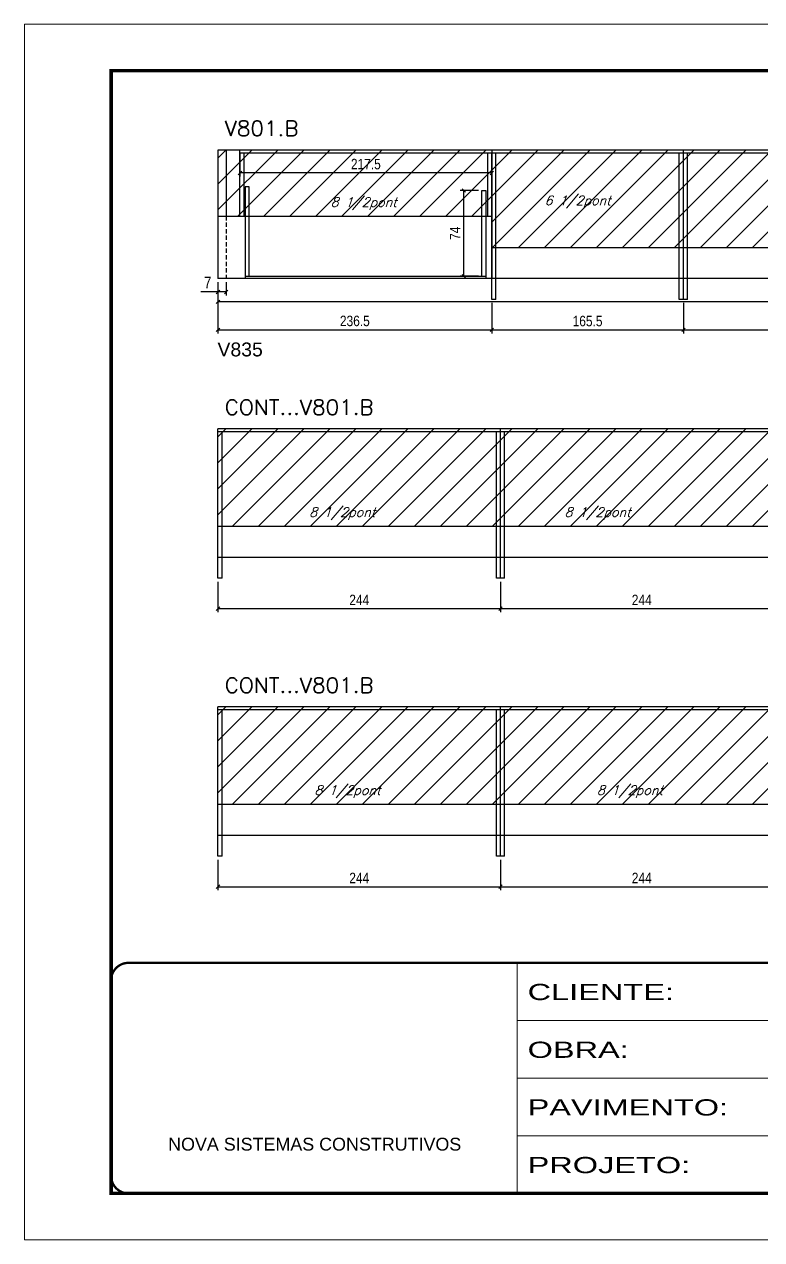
# Model space of a CAD drawing. Extents: x -20960 to -5926, y -2106 to 21915.
# Drawn here: x -7438 to -6802, y 19717 to 20767 of the extents above; entities that cross this region are included whole.
import ezdxf

# ---------------------------------------------------------------- set-up
doc = ezdxf.new("R2010")
doc.units = 0
for name, pattern in [('CONTINUO', [0]), ('DASHED', [0.75, 0.5, -0.25]), ('HIDDEN', [0.375, 0.25, -0.125])]:
    doc.linetypes.add(name, pattern=pattern)
for name, color, linetype in [('5', 5, 'Continuous'), ('COTA', 241, 'Continuous'), ('Painéis', 200, 'Continuous'), ('Reaproveitamento', 251, 'Continuous'), ('SARR_2.2x7', 40, 'Continuous'), ('SARR_3.5x7', 81, 'Continuous'), ('texto', 7, 'Continuous')]:
    doc.layers.add(name, color=color, linetype=linetype)
for name, color, linetype, lineweight in [('Folhas', 255, 'Continuous', 9), ('SARRAFO DE PRESSAO', 251, 'DASHED', 9), ('Texto Seção', 7, 'Continuous', 15)]:
    doc.layers.add(name, color=color, linetype=linetype, lineweight=lineweight)
doc.styles.add('ARIAL', font='arial.ttf')
doc.styles.add('COTA TECNICA', font='techl___.ttf', dxfattribs={"height": 10})
doc.styles.add('COTA TECNICA-50', font='techl___.ttf', dxfattribs={"height": 9})
doc.styles.add('REGUA-120', font='ROMANS.shx', dxfattribs={"height": 15})
doc.styles.add('Romans', font='romans.shx')
doc.styles.get("Standard").update_dxf_attribs({"font": 'arial.ttf'})
doc.styles.add('Tecnologia', font='')
doc.styles.get('Tecnologia').set_extended_font_data('Forgotten Futurist')
doc.dimstyles.new('COTA PAINEL-50', dxfattribs={"dimtxt": 9, "dimasz": 3, "dimexe": 3, "dimexo": 3, "dimgap": 3, "dimtad": 1, "dimdec": 1, "dimzin": 12, "dimdsep": 46, "dimtxsty": 'COTA TECNICA-50', "dimblk1": 'OBLIQUE', "dimblk2": 'OBLIQUE', "dimsah": 1, "dimcen": 0.9, "dimclrd": 4, "dimclre": 4, "dimclrt": 240, "dimadec": 1, "dimazin": 3, "dimtfac": 1, "dimtdec": 1, "dimtmove": 0, "dimatfit": 3, "dimfxl": 1, "dimtolj": 1, "dimtzin": 12, "dimarcsym": 0})
doc.dimstyles.new('PAINEL', dxfattribs={"dimtxt": 10, "dimasz": 3, "dimexe": 3, "dimexo": 3, "dimgap": 3, "dimtad": 1, "dimdec": 1, "dimzin": 12, "dimdsep": 46, "dimtxsty": 'COTA TECNICA', "dimblk1": 'OBLIQUE', "dimblk2": 'OBLIQUE', "dimsah": 1, "dimcen": 0.9, "dimclrd": 4, "dimclre": 4, "dimclrt": 240, "dimadec": 1, "dimazin": 3, "dimtfac": 1, "dimtdec": 1, "dimtmove": 0, "dimatfit": 3, "dimfxl": 1, "dimtolj": 1, "dimtzin": 12, "dimarcsym": 0})
pattern_1 = [(45, (-2744.101, -1066.366), (-11.22532, 11.22532), [])]

# ---------------------------------------------------------------- blocks, each defined once
blk = doc.blocks.new('9999999999')
at = {"color": 30, "linetype": 'CONTINUO'}
for p, q in [((98564.6, 34230.2), (98564.6, 34429.4)), ((98564.6, 34379.6), (99584, 34379.6)), ((98564.6, 34329.8), (99488, 34329.8)), ((98564.6, 34280), (99488, 34280))]:
    blk.add_line(p, q, dxfattribs=at)
at = {"color": 30, "linetype": 'CONTINUO', "const_width": 2}
blk.add_lwpolyline([(99584, 34230.2), (99584, 34414.4, 0.414214), (99569, 34429.4), (98229, 34429.4, 0.414214), (98214, 34414.4), (98214, 34245.2, 0.414214), (98229, 34230.2), (99584, 34230.2)], format="xyb", dxfattribs=at)
at = {"layer": 'Folhas'}
blk.add_lwpolyline([(98139, 34190.2), (99624, 34190.2), (99624, 35240.2), (98139, 35240.2)], close=True, dxfattribs=at)
at = {"layer": 'Folhas', "color": 30, "const_width": 3}
blk.add_lwpolyline([(98214, 34230.2), (99584, 34230.2), (99584, 35200.2), (98214, 35200.2)], close=True, dxfattribs=at)
at = {"color": 7, "linetype": 'Continuous', "ltscale": 5, "style": 'ARIAL'}
blk.add_text('NOVA SISTEMAS CONSTRUTIVOS', height=11.059, dxfattribs=at).set_placement((98263.2, 34267.2))
at = {"layer": 'Folhas', "color": 7, "style": 'Tecnologia', "width": 1.5}
for s, p in [('CLIENTE:', (98573.7, 34397.2)), ('OBRA:', (98573.7, 34347.3)), ('PAVIMENTO:', (98573.7, 34297.5)), ('PROJETO:', (98573.7, 34247.7))]:
    blk.add_text(s, height=14, dxfattribs=at).set_placement(p)
blk = doc.blocks.new('_Oblique')
at = {"color": 0, "linetype": 'ByBlock', "lineweight": -2}
blk.add_line((-0.5, -0.5), (0.5, 0.5), dxfattribs=at)
blk = doc.blocks.new('*D561')
at = {"layer": 'COTA', "color": 4, "lineweight": -2, "transparency": 16777216}
for p, q in [((-7271.2, 20544.1), (-7271.2, 20499.8)), ((-7034.7, 20526.1), (-7034.7, 20499.8)), ((-7271.2, 20502.8), (-7034.7, 20502.8))]:
    blk.add_line(p, q, dxfattribs=at)
at = {"layer": 'Defpoints', "color": 0, "transparency": 16777216}
for p in [(-7271.2, 20547.1), (-7034.7, 20529.1), (-7034.7, 20502.8)]:
    blk.add_point(p, dxfattribs=at)
at = {"layer": 'COTA', "color": 4, "lineweight": -2, "transparency": 16777216, "xscale": 3, "yscale": 3, "zscale": 3, "rotation": 180}
blk.add_blockref('_Oblique', (-7271.2, 20502.8), dxfattribs=at)
at = {"layer": 'COTA', "color": 4, "lineweight": -2, "transparency": 16777216, "xscale": 3, "yscale": 3, "zscale": 3}
blk.add_blockref('_Oblique', (-7034.7, 20502.8), dxfattribs=at)
at = {"layer": 'COTA', "color": 240, "transparency": 16777216, "insert": (-7153, 20510.5), "char_height": 9, "attachment_point": 5, "style": 'COTA TECNICA-50'}
blk.add_mtext('\\A1;236.5', dxfattribs=at)
blk = doc.blocks.new('*D562')
at = {"layer": 'COTA', "color": 4, "lineweight": -2, "transparency": 16777216}
for p, q in [((-7034.7, 20526.1), (-7034.7, 20499.8)), ((-6869.2, 20526.1), (-6869.2, 20499.8)), ((-7034.7, 20502.8), (-6869.2, 20502.8))]:
    blk.add_line(p, q, dxfattribs=at)
at = {"layer": 'Defpoints', "color": 0, "transparency": 16777216}
for p in [(-7034.7, 20529.1), (-6869.2, 20529.1), (-6869.2, 20502.8)]:
    blk.add_point(p, dxfattribs=at)
at = {"layer": 'COTA', "color": 4, "lineweight": -2, "transparency": 16777216, "xscale": 3, "yscale": 3, "zscale": 3, "rotation": 180}
blk.add_blockref('_Oblique', (-7034.7, 20502.8), dxfattribs=at)
at = {"layer": 'COTA', "color": 4, "lineweight": -2, "transparency": 16777216, "xscale": 3, "yscale": 3, "zscale": 3}
blk.add_blockref('_Oblique', (-6869.2, 20502.8), dxfattribs=at)
at = {"layer": 'COTA', "color": 240, "transparency": 16777216, "insert": (-6952, 20510.4), "char_height": 9, "attachment_point": 5, "style": 'COTA TECNICA-50'}
blk.add_mtext('\\A1;165.5', dxfattribs=at)
blk = doc.blocks.new('*D563')
at = {"layer": 'COTA', "color": 4, "lineweight": -2, "transparency": 16777216}
for p, q in [((-6869.2, 20526.1), (-6869.2, 20499.8)), ((-6625.2, 20526.1), (-6625.2, 20499.8)), ((-6869.2, 20502.8), (-6625.2, 20502.8))]:
    blk.add_line(p, q, dxfattribs=at)
at = {"layer": 'Defpoints', "color": 0, "transparency": 16777216}
for p in [(-6869.2, 20529.1), (-6625.2, 20529.1), (-6625.2, 20502.8)]:
    blk.add_point(p, dxfattribs=at)
at = {"layer": 'COTA', "color": 4, "lineweight": -2, "transparency": 16777216, "xscale": 3, "yscale": 3, "zscale": 3, "rotation": 180}
blk.add_blockref('_Oblique', (-6869.2, 20502.8), dxfattribs=at)
at = {"layer": 'COTA', "color": 4, "lineweight": -2, "transparency": 16777216, "xscale": 3, "yscale": 3, "zscale": 3}
blk.add_blockref('_Oblique', (-6625.2, 20502.8), dxfattribs=at)
at = {"layer": 'COTA', "color": 240, "transparency": 16777216, "insert": (-6747.2, 20510.3), "char_height": 9, "attachment_point": 5, "style": 'COTA TECNICA-50'}
blk.add_mtext('\\A1;244', dxfattribs=at)
blk = doc.blocks.new('*D566')
at = {"layer": 'COTA', "color": 4, "lineweight": -2, "transparency": 16777216}
for p, q in [((-7271.2, 20285.3), (-7271.2, 20259)), ((-7027.2, 20285.3), (-7027.2, 20259)), ((-7271.2, 20262), (-7027.2, 20262))]:
    blk.add_line(p, q, dxfattribs=at)
at = {"layer": 'Defpoints', "color": 0, "transparency": 16777216}
for p in [(-7271.2, 20288.3), (-7027.2, 20288.3), (-7027.2, 20262)]:
    blk.add_point(p, dxfattribs=at)
at = {"layer": 'COTA', "color": 4, "lineweight": -2, "transparency": 16777216, "xscale": 3, "yscale": 3, "zscale": 3, "rotation": 180}
blk.add_blockref('_Oblique', (-7271.2, 20262), dxfattribs=at)
at = {"layer": 'COTA', "color": 4, "lineweight": -2, "transparency": 16777216, "xscale": 3, "yscale": 3, "zscale": 3}
blk.add_blockref('_Oblique', (-7027.2, 20262), dxfattribs=at)
at = {"layer": 'COTA', "color": 240, "transparency": 16777216, "insert": (-7149.2, 20269.5), "char_height": 9, "attachment_point": 5, "style": 'COTA TECNICA-50'}
blk.add_mtext('\\A1;244', dxfattribs=at)
blk = doc.blocks.new('*D567')
at = {"layer": 'COTA', "color": 4, "lineweight": -2, "transparency": 16777216}
for p, q in [((-7027.2, 20285.3), (-7027.2, 20259)), ((-6783.2, 20285.3), (-6783.2, 20259)), ((-7027.2, 20262), (-6783.2, 20262))]:
    blk.add_line(p, q, dxfattribs=at)
at = {"layer": 'Defpoints', "color": 0, "transparency": 16777216}
for p in [(-7027.2, 20288.3), (-6783.2, 20288.3), (-6783.2, 20262)]:
    blk.add_point(p, dxfattribs=at)
at = {"layer": 'COTA', "color": 4, "lineweight": -2, "transparency": 16777216, "xscale": 3, "yscale": 3, "zscale": 3, "rotation": 180}
blk.add_blockref('_Oblique', (-7027.2, 20262), dxfattribs=at)
at = {"layer": 'COTA', "color": 4, "lineweight": -2, "transparency": 16777216, "xscale": 3, "yscale": 3, "zscale": 3}
blk.add_blockref('_Oblique', (-6783.2, 20262), dxfattribs=at)
at = {"layer": 'COTA', "color": 240, "transparency": 16777216, "insert": (-6905.2, 20269.5), "char_height": 9, "attachment_point": 5, "style": 'COTA TECNICA-50'}
blk.add_mtext('\\A1;244', dxfattribs=at)
blk = doc.blocks.new('*D572')
at = {"layer": 'COTA', "color": 4, "lineweight": -2, "transparency": 16777216}
for p, q in [((-7271.2, 20045.1), (-7271.2, 20018.8)), ((-7027.2, 20045.1), (-7027.2, 20018.8)), ((-7271.2, 20021.8), (-7027.2, 20021.8))]:
    blk.add_line(p, q, dxfattribs=at)
at = {"layer": 'Defpoints', "color": 0, "transparency": 16777216}
for p in [(-7271.2, 20048.1), (-7027.2, 20048.1), (-7027.2, 20021.8)]:
    blk.add_point(p, dxfattribs=at)
at = {"layer": 'COTA', "color": 4, "lineweight": -2, "transparency": 16777216, "xscale": 3, "yscale": 3, "zscale": 3, "rotation": 180}
blk.add_blockref('_Oblique', (-7271.2, 20021.8), dxfattribs=at)
at = {"layer": 'COTA', "color": 4, "lineweight": -2, "transparency": 16777216, "xscale": 3, "yscale": 3, "zscale": 3}
blk.add_blockref('_Oblique', (-7027.2, 20021.8), dxfattribs=at)
at = {"layer": 'COTA', "color": 240, "transparency": 16777216, "insert": (-7149.2, 20029.3), "char_height": 9, "attachment_point": 5, "style": 'COTA TECNICA-50'}
blk.add_mtext('\\A1;244', dxfattribs=at)
blk = doc.blocks.new('*D573')
at = {"layer": 'COTA', "color": 4, "lineweight": -2, "transparency": 16777216}
for p, q in [((-7027.2, 20045.1), (-7027.2, 20018.8)), ((-6783.2, 20045.1), (-6783.2, 20018.8)), ((-7027.2, 20021.8), (-6783.2, 20021.8))]:
    blk.add_line(p, q, dxfattribs=at)
at = {"layer": 'Defpoints', "color": 0, "transparency": 16777216}
for p in [(-7027.2, 20048.1), (-6783.2, 20048.1), (-6783.2, 20021.8)]:
    blk.add_point(p, dxfattribs=at)
at = {"layer": 'COTA', "color": 4, "lineweight": -2, "transparency": 16777216, "xscale": 3, "yscale": 3, "zscale": 3, "rotation": 180}
blk.add_blockref('_Oblique', (-7027.2, 20021.8), dxfattribs=at)
at = {"layer": 'COTA', "color": 4, "lineweight": -2, "transparency": 16777216, "xscale": 3, "yscale": 3, "zscale": 3}
blk.add_blockref('_Oblique', (-6783.2, 20021.8), dxfattribs=at)
at = {"layer": 'COTA', "color": 240, "transparency": 16777216, "insert": (-6905.2, 20029.3), "char_height": 9, "attachment_point": 5, "style": 'COTA TECNICA-50'}
blk.add_mtext('\\A1;244', dxfattribs=at)
blk = doc.blocks.new('*D578')
at = {"layer": 'COTA', "color": 4, "lineweight": -2, "transparency": 16777216}
for p, q in [((-7252.2, 20655.1), (-7252.2, 20635.4)), ((-7034.7, 20655.1), (-7034.7, 20635.4)), ((-7034.7, 20638.4), (-7252.2, 20638.4))]:
    blk.add_line(p, q, dxfattribs=at)
at = {"layer": 'Defpoints', "color": 0, "transparency": 16777216}
for p in [(-7252.2, 20658.1), (-7034.7, 20658.1), (-7252.2, 20638.4)]:
    blk.add_point(p, dxfattribs=at)
at = {"layer": 'COTA', "color": 4, "lineweight": -2, "transparency": 16777216, "xscale": 3, "yscale": 3, "zscale": 3, "rotation": 180}
blk.add_blockref('_Oblique', (-7252.2, 20638.4), dxfattribs=at)
at = {"layer": 'COTA', "color": 4, "lineweight": -2, "transparency": 16777216, "xscale": 3, "yscale": 3, "zscale": 3}
blk.add_blockref('_Oblique', (-7034.7, 20638.4), dxfattribs=at)
at = {"layer": 'COTA', "color": 240, "transparency": 16777216, "insert": (-7143.5, 20646), "char_height": 9, "attachment_point": 5, "style": 'COTA TECNICA-50'}
blk.add_mtext('\\A1;217.5', dxfattribs=at)
blk = doc.blocks.new('*D1668')
at = {"layer": 'COTA', "color": 4, "lineweight": -2, "transparency": 16777216}
for p, q in [((-7271.2, 20544.1), (-7271.2, 20524)), ((-6137.2, 20544.1), (-6137.2, 20524)), ((-6137.2, 20527), (-7271.2, 20527))]:
    blk.add_line(p, q, dxfattribs=at)
at = {"layer": 'Defpoints', "color": 0, "transparency": 16777216}
for p in [(-7271.2, 20547.1), (-6137.2, 20547.1), (-7271.2, 20527)]:
    blk.add_point(p, dxfattribs=at)
at = {"layer": 'COTA', "color": 4, "lineweight": -2, "transparency": 16777216, "xscale": 3, "yscale": 3, "zscale": 3, "rotation": 180}
blk.add_blockref('_Oblique', (-7271.2, 20527), dxfattribs=at)
at = {"layer": 'COTA', "color": 4, "lineweight": -2, "transparency": 16777216, "xscale": 3, "yscale": 3, "zscale": 3}
blk.add_blockref('_Oblique', (-6137.2, 20527), dxfattribs=at)
at = {"layer": 'COTA', "color": 240, "transparency": 16777216, "insert": (-6704.2, 20534.7), "char_height": 9, "attachment_point": 5, "style": 'COTA TECNICA-50'}
blk.add_mtext('\\A1;1134', dxfattribs=at)
blk = doc.blocks.new('*D1685')
at = {"layer": 'COTA', "color": 4, "lineweight": -2, "transparency": 16777216}
for p, q in [((-7046.2, 20623.3), (-7061.9, 20623.3)), ((-7058.9, 20549.3), (-7058.9, 20623.3)), ((-7046.2, 20549.3), (-7061.9, 20549.3))]:
    blk.add_line(p, q, dxfattribs=at)
at = {"layer": 'Defpoints', "color": 0, "transparency": 16777216}
for p in [(-7058.9, 20623.3), (-7043.2, 20623.3), (-7043.2, 20549.3)]:
    blk.add_point(p, dxfattribs=at)
at = {"layer": 'COTA', "color": 4, "lineweight": -2, "transparency": 16777216, "xscale": 3, "yscale": 3, "zscale": 3}
for p, rotation in [((-7058.9, 20623.3), 90), ((-7058.9, 20549.3), 270)]:
    blk.add_blockref('_Oblique', p, dxfattribs=dict(at, rotation=rotation))
at = {"layer": 'COTA', "color": 240, "transparency": 16777216, "insert": (-7066.4, 20586.3), "char_height": 9, "attachment_point": 5, "rotation": 90, "style": 'COTA TECNICA-50'}
blk.add_mtext('\\A1;74', dxfattribs=at)
blk = doc.blocks.new('*D1686')
at = {"layer": 'COTA', "color": 4, "lineweight": -2, "ltscale": 25, "transparency": 16777216}
for p, q in [((-7271.2, 20544.1), (-7271.2, 20532.6)), ((-7264.2, 20544.1), (-7264.2, 20532.6)), ((-7271.2, 20535.6), (-7286, 20535.6)), ((-7264.2, 20535.6), (-7271.2, 20535.6))]:
    blk.add_line(p, q, dxfattribs=at)
at = {"layer": 'Defpoints', "color": 0, "ltscale": 25, "transparency": 16777216}
for p in [(-7271.2, 20547.1), (-7264.2, 20547.1), (-7271.2, 20535.6)]:
    blk.add_point(p, dxfattribs=at)
at = {"layer": 'COTA', "color": 4, "lineweight": -2, "ltscale": 25, "transparency": 16777216, "xscale": 3, "yscale": 3, "zscale": 3, "rotation": 180}
blk.add_blockref('_Oblique', (-7271.2, 20535.6), dxfattribs=at)
at = {"layer": 'COTA', "color": 4, "lineweight": -2, "ltscale": 25, "transparency": 16777216, "xscale": 3, "yscale": 3, "zscale": 3}
blk.add_blockref('_Oblique', (-7264.2, 20535.6), dxfattribs=at)
at = {"layer": 'COTA', "color": 240, "ltscale": 25, "transparency": 16777216, "insert": (-7280.1, 20543.7), "char_height": 10, "attachment_point": 5, "style": 'COTA TECNICA'}
blk.add_mtext('\\A1;7', dxfattribs=at)

msp = doc.modelspace()

# ---------------------------------------------------------------- hatches: boundary and pattern name
at = {"layer": 'Reaproveitamento'}
h = msp.add_hatch(dxfattribs=at)
h.set_pattern_fill('ANSI31', color=256, scale=5)
h.set_pattern_definition(pattern_1)
h.paths.add_polyline_path([(-7271.24, 20658.12), (-7271.24, 20601.12), (-7034.74, 20601.12), (-7034.74, 20658.12)])
h = msp.add_hatch(dxfattribs=at)
h.set_pattern_fill('ANSI31', color=256, scale=5)
h.set_pattern_definition(pattern_1)
h.paths.add_polyline_path([(-7034.74, 20658.12), (-7034.74, 20574.12), (-6137.24, 20574.12), (-6137.24, 20658.12)])
h = msp.add_hatch(dxfattribs=at)
h.set_pattern_fill('ANSI31', color=256, scale=5)
h.set_pattern_definition([(45, (-2744.101, -1307.195), (-11.22532, 11.22532), [])])
h.paths.add_polyline_path([(-7271.24, 20417.29), (-7271.24, 20333.29), (-6539.24, 20333.29), (-6539.24, 20417.29)])
h = msp.add_hatch(dxfattribs=at)
h.set_pattern_fill('ANSI31', color=256, scale=5)
h.set_pattern_definition([(45, (-2744.101, -1547.37), (-11.22532, 11.22532), [])])
h.paths.add_polyline_path([(-7271.24, 20177.12), (-7271.24, 20093.12), (-6051.24, 20093.12), (-6051.24, 20177.12)])

# ---------------------------------------------------------------- linework, layer by layer
at = {"layer": 'Painéis'}
for p, q in [((-7252.24, 20658.12), (-7271.24, 20658.12)), ((-7271.24, 20658.12), (-7271.24, 20601.12)), ((-7034.74, 20658.12), (-7252.24, 20658.12)), ((-6137.24, 20658.12), (-7034.74, 20658.12)), ((-7034.74, 20658.12), (-7034.74, 20547.12)), ((-6869.24, 20547.12), (-6869.24, 20658.12)), ((-7271.24, 20601.12), (-7271.24, 20547.12)), ((-7271.24, 20601.12), (-7034.74, 20601.12)), ((-6137.24, 20547.12), (-7271.24, 20547.12)), ((-6539.24, 20417.29), (-7271.24, 20417.29)), ((-7271.24, 20306.29), (-7271.24, 20417.29)), ((-7027.24, 20333.29), (-7027.24, 20417.29)), ((-6233.74, 20306.29), (-7271.24, 20306.29)), ((-6051.24, 20177.12), (-7271.24, 20177.12)), ((-7271.24, 20066.12), (-7271.24, 20177.12)), ((-7027.24, 20093.12), (-7027.24, 20177.12)), ((-7271.24, 20093.12), (-6051.24, 20093.12)), ((-6051.24, 20066.12), (-7271.24, 20066.12))]:
    msp.add_line(p, q, dxfattribs=at)
for points in [[(-7034.74, 20574.12), (-7034.74, 20574.12), (-6137.24, 20574.12)], [(-7271.24, 20333.29), (-6539.24, 20333.29)]]:
    msp.add_lwpolyline(points, dxfattribs=at)
at = {"layer": 'SARR_2.2x7', "linetype": 'Continuous'}
for p, q in [((-7264.24, 20658.12), (-7264.24, 20601.12)), ((-7252.24, 20655.92), (-7034.74, 20655.92)), ((-7034.74, 20655.92), (-6869.24, 20655.92)), ((-6869.24, 20655.92), (-6625.24, 20655.92)), ((-7271.24, 20415.09), (-7027.24, 20415.09)), ((-7027.24, 20415.09), (-6783.24, 20415.09)), ((-7271.24, 20174.92), (-7027.24, 20174.92)), ((-7027.24, 20174.92), (-6783.24, 20174.92))]:
    msp.add_line(p, q, dxfattribs=at)
at = {"layer": 'SARR_2.2x7', "linetype": 'HIDDEN', "ltscale": 15}
msp.add_line((-7264.24, 20601.12), (-7264.24, 20547.12), dxfattribs=at)
at = {"layer": 'SARR_2.2x7', "linetype": 'Continuous', "ltscale": 50}
msp.add_line((-7247.74, 20549.32), (-7039.74, 20549.32), dxfattribs=at)
at = {"layer": 'SARR_3.5x7'}
for p, q in [((-7252.24, 20601.12), (-7252.24, 20658.12)), ((-7248.74, 20601.12), (-7248.74, 20655.92)), ((-7038.24, 20601.12), (-7038.24, 20655.92)), ((-7034.74, 20529.12), (-7034.74, 20655.92)), ((-7031.24, 20529.12), (-7031.24, 20655.92)), ((-6872.74, 20529.12), (-6872.74, 20655.92)), ((-6869.24, 20529.12), (-6869.24, 20655.92)), ((-6865.74, 20529.12), (-6865.74, 20655.92)), ((-7031.24, 20529.12), (-7034.74, 20529.12)), ((-6865.74, 20529.12), (-6872.74, 20529.12)), ((-7271.24, 20288.29), (-7271.24, 20415.09)), ((-7267.74, 20288.29), (-7267.74, 20415.09)), ((-7030.74, 20288.29), (-7030.74, 20415.09)), ((-7027.24, 20288.29), (-7027.24, 20415.09)), ((-7023.74, 20288.29), (-7023.74, 20415.09)), ((-7267.74, 20288.29), (-7271.24, 20288.29)), ((-7023.74, 20288.29), (-7030.74, 20288.29)), ((-7271.24, 20048.12), (-7271.24, 20174.92)), ((-7267.74, 20048.12), (-7267.74, 20174.92)), ((-7030.74, 20048.12), (-7030.74, 20174.92)), ((-7027.24, 20048.12), (-7027.24, 20174.92)), ((-7023.74, 20048.12), (-7023.74, 20174.92)), ((-7267.74, 20048.12), (-7271.24, 20048.12)), ((-7023.74, 20048.12), (-7030.74, 20048.12))]:
    msp.add_line(p, q, dxfattribs=at)
for points in [[(-7244.24, 20549.32), (-7244.24, 20626.32), (-7247.74, 20626.32), (-7247.74, 20547.12)], [(-7043.24, 20549.32), (-7043.24, 20623.32), (-7039.74, 20623.32), (-7039.74, 20547.12)]]:
    msp.add_lwpolyline(points, dxfattribs=at)

# ---------------------------------------------------------------- block references
at = {"layer": 'SARRAFO DE PRESSAO', "color": 6, "linetype": 'ByBlock'}
msp.add_blockref('9999999999', (-105577.48, -14473.39), dxfattribs=at)

# ---------------------------------------------------------------- texts
at = {"layer": '5', "linetype": 'Continuous'}
msp.add_text('V835', height=12, rotation=0.00004, dxfattribs=at).set_placement((-7271.65, 20479.91))
at = {"layer": 'texto', "color": 2, "char_height": 8, "attachment_point": 5, "style": 'Romans'}
for s, insert in [('{\\Q19;\\C256;8 1/2pont}', (-7145.36, 20611.89)), ('{\\Q19;\\C256;6 1/2pont}', (-6960.54, 20613.36)), ('{\\Q19;\\C256;8 1/2pont}', (-7163.84, 20344.07)), ('{\\Q19;\\C256;8 1/2pont}', (-6943.32, 20344.07)), ('{\\Q19;\\C256;8 1/2pont}', (-7159.36, 20103.89)), ('{\\Q19;\\C256;8 1/2pont}', (-6915.39, 20103.89))]:
    msp.add_mtext(s, dxfattribs=dict(at, insert=insert))
at = {"layer": 'Texto Seção', "style": 'REGUA-120', "width": 1.05}
for s, p in [('V801.B', (-7265.42, 20670.34)), ('CONT...V801.B', (-7265.42, 20429.51)), ('CONT...V801.B', (-7265.42, 20189.34))]:
    msp.add_text(s, height=13, dxfattribs=at).set_placement(p)

# ---------------------------------------------------------------- dimensions: what is measured, and where the dimension line sits
at = {"layer": 'COTA'}
for base, p1, p2, picture, middle in [((-7252.24, 20638.4), (-7034.74, 20658.12), (-7252.24, 20658.12), '*D578', (-7143.49, 20646)), ((-7034.74, 20502.78), (-7271.24, 20547.12), (-7034.74, 20529.12), '*D561', (-7152.99, 20510.48)), ((-7271.24, 20527.01), (-6137.24, 20547.12), (-7271.24, 20547.12), '*D1668', (-6704.24, 20534.71))]:
    dim = msp.add_linear_dim(base=base, p1=p1, p2=p2, dimstyle='COTA PAINEL-50', dxfattribs=at)
    dim.commit()
    dim.dimension.update_dxf_attribs({"geometry": picture, "text_midpoint": middle})
dim = msp.add_linear_dim(base=(-7058.87, 20623.32), p1=(-7043.24, 20549.32), p2=(-7043.24, 20623.32), angle=90, dimstyle='COTA PAINEL-50', dxfattribs=at)
dim.commit()
dim.dimension.update_dxf_attribs({"geometry": '*D1685', "text_midpoint": (-7066.43, 20586.32)})
at = {"layer": 'COTA', "ltscale": 25}
dim = msp.add_linear_dim(base=(-7271.24, 20535.62), p1=(-7264.24, 20547.12), p2=(-7271.24, 20547.12), angle=180, dimstyle='PAINEL', dxfattribs=at)
dim.commit()
dim.dimension.update_dxf_attribs({"geometry": '*D1686', "text_midpoint": (-7280.1, 20543.7)})
at = {"layer": 'COTA'}
for base, p1, p2, picture, middle in [((-6869.24, 20502.78), (-7034.74, 20529.12), (-6869.24, 20529.12), '*D562', (-6951.99, 20510.38)), ((-6625.24, 20502.78), (-6869.24, 20529.12), (-6625.24, 20529.12), '*D563', (-6747.24, 20510.35)), ((-7027.24, 20261.95), (-7271.24, 20288.29), (-7027.24, 20288.29), '*D566', (-7149.24, 20269.52)), ((-6783.24, 20261.95), (-7027.24, 20288.29), (-6783.24, 20288.29), '*D567', (-6905.24, 20269.52)), ((-7027.24, 20021.78), (-7271.24, 20048.12), (-7027.24, 20048.12), '*D572', (-7149.24, 20029.35)), ((-6783.24, 20021.78), (-7027.24, 20048.12), (-6783.24, 20048.12), '*D573', (-6905.24, 20029.35))]:
    dim = msp.add_linear_dim(base=base, p1=p1, p2=p2, dimstyle='COTA PAINEL-50', override={"dimtmove": 1}, dxfattribs=at)
    dim.commit()
    dim.dimension.update_dxf_attribs({"geometry": picture, "text_midpoint": middle})

doc.saveas('drawing.dxf')
